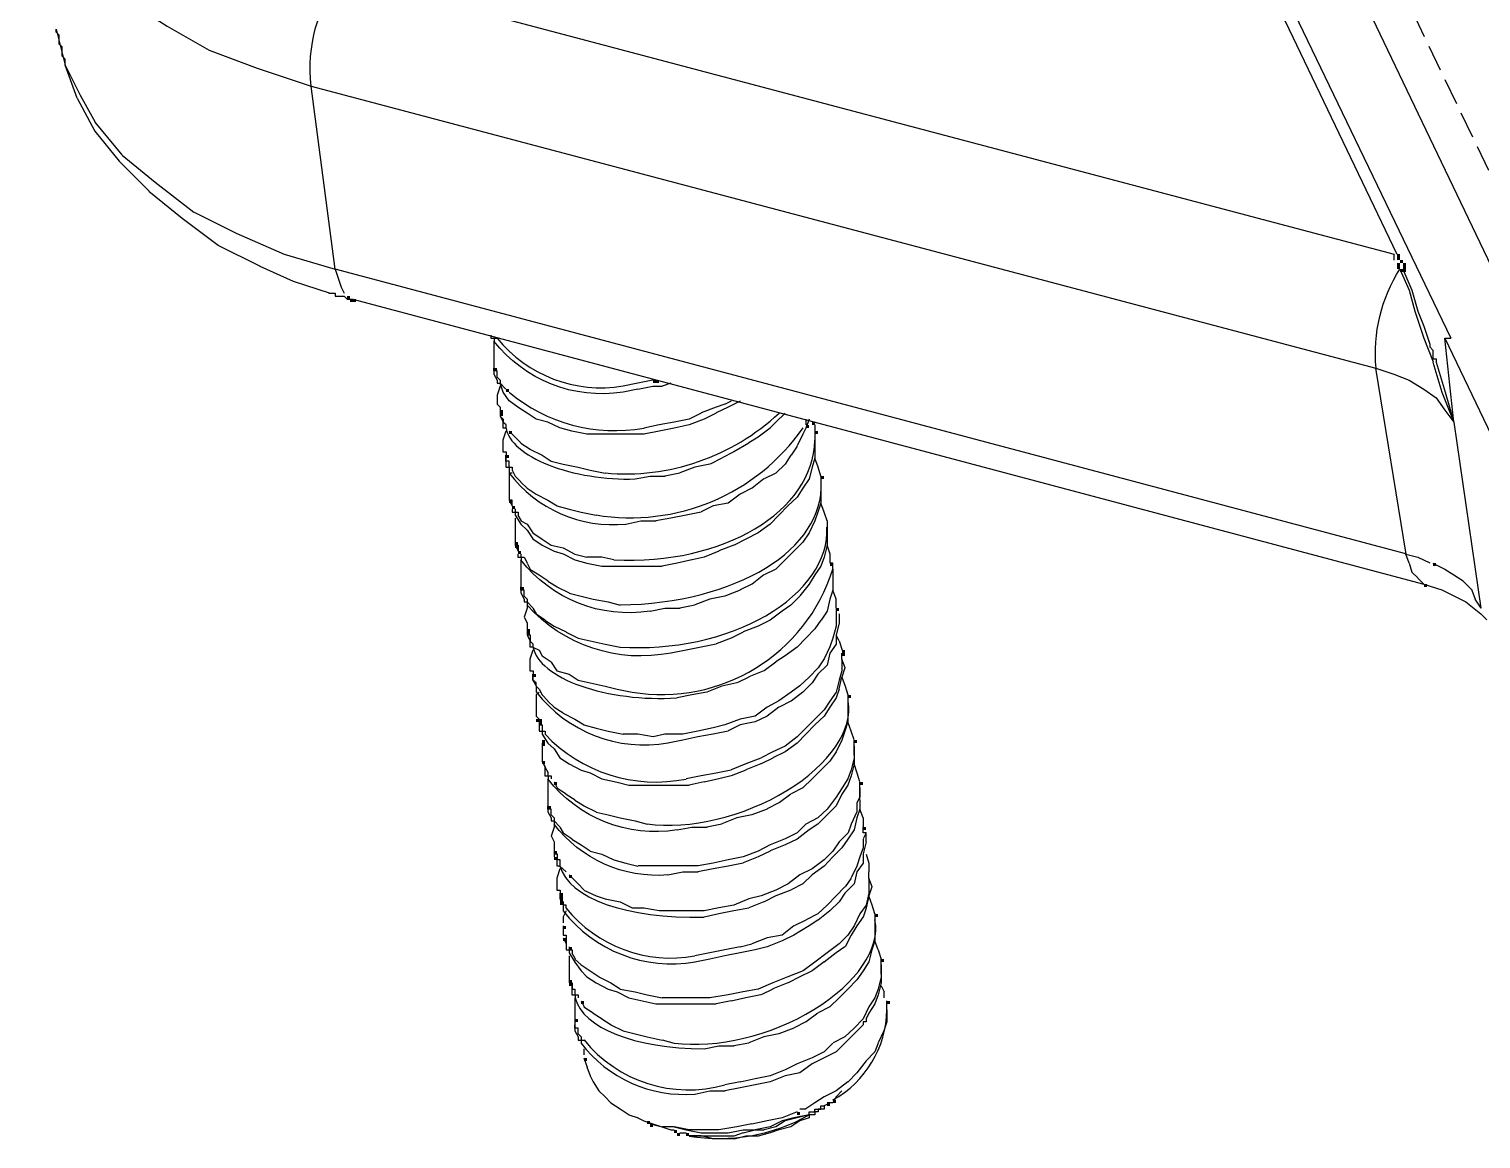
# Model space of a CAD drawing. Header units: millimetres. Extents: x 67 to 592, y -195 to 280.
# Drawn here: x 171.17 to 184.83, y -149.18 to -138.74 of the extents above; entities that cross this region are included whole.
import ezdxf

# ---------------------------------------------------------------- set-up
doc = ezdxf.new("R2010")
doc.units = ezdxf.units.MM
doc.linetypes.add('PDF_IMPORT', pattern=[1, 0.8, -0.2])
doc.layers.add('PDF_图层 1', color=7, linetype='Continuous', true_color=0x231f20)

msp = doc.modelspace()

# ---------------------------------------------------------------- linework, layer by layer
at = {"layer": 'PDF_图层 1', "color": 7, "linetype": 'PDF_IMPORT', "lineweight": -3, "ltscale": 0.311609}
msp.add_lwpolyline([(178.734, -127.256), (187.454, -145.373)], dxfattribs=at)
at = {"layer": 'PDF_图层 1', "color": 7, "lineweight": -3}
for points in [[(178.678, -127.933), (186.805, -144.893)], [(178.255, -128.582), (184.548, -141.648)], [(178.198, -128.667), (184.04, -140.858)], [(171.172, -136.964), (171.172, -137.076), (171.2, -137.189), (171.341, -137.556), (171.538, -137.867), (171.792, -138.177), (172.075, -138.459), (172.47, -138.713), (172.865, -138.939), (173.317, -139.108), (173.825, -139.278)], [(171.623, -139.39), (171.51, -139.08), (171.652, -139.362)], [(174.05, -140.999), (173.824, -139.278), (183.842, -141.93)], [(171.623, -139.39), (171.792, -139.701)], [(171.651, -139.362), (171.793, -139.616)], [(171.792, -139.616), (172.046, -139.926)], [(171.792, -139.701), (172.018, -139.983)], [(172.018, -139.983), (172.301, -140.265)], [(172.047, -139.927), (172.357, -140.181)], [(172.3, -140.265), (172.611, -140.519)], [(172.357, -140.181), (172.723, -140.463)], [(172.611, -140.519), (172.95, -140.773)], [(172.724, -140.463), (173.119, -140.66)], [(173.119, -140.66), (173.571, -140.858)], [(172.949, -140.773), (173.345, -140.971)], [(173.57, -140.858), (174.05, -140.999)], [(184.011, -140.858), (184.011, -140.914)], [(173.344, -140.971), (173.655, -141.112)], [(184.124, -143.679), (174.05, -140.999), (174.079, -141.084)], [(174.078, -141.084), (174.107, -141.168)], [(184.096, -140.999), (184.181, -141.197), (184.237, -141.394), (184.294, -141.535), (184.35, -141.705)], [(173.655, -141.112), (173.994, -141.224)], [(173.993, -141.225), (174.05, -141.225), (174.05, -141.253), (174.135, -141.253), (174.163, -141.281), (174.219, -141.281)], [(174.107, -141.168), (174.135, -141.225)], [(184.153, -141.197), (184.209, -141.394)], [(174.219, -141.281), (184.294, -143.962)], [(184.209, -141.394), (184.294, -141.648)], [(175.517, -141.62), (175.517, -141.648), (175.546, -141.648), (175.546, -141.676)], [(175.545, -141.648), (175.574, -141.648)], [(175.545, -141.705), (175.545, -141.789), (175.545, -141.873)], [(184.294, -141.648), (184.379, -141.873)], [(184.35, -141.705), (184.35, -141.732), (184.378, -141.761), (184.378, -141.845), (184.407, -141.845), (184.407, -141.874), (184.492, -142.156), (184.576, -142.438)], [(184.491, -141.648), (186.128, -145.063)], [(184.576, -142.438), (184.491, -141.648), (184.548, -141.648)], [(175.545, -141.874), (175.545, -141.93)], [(184.378, -141.874), (184.463, -142.156)], [(175.574, -142.015), (175.574, -141.958), (175.545, -141.958), (175.545, -141.93), (175.545, -141.987), (175.574, -142.043)], [(175.574, -142.015), (175.602, -142.043), (175.602, -142.071)], [(175.574, -142.043), (175.574, -142.071), (175.602, -142.071)], [(177.041, -142.043), (176.9, -142.071)], [(184.125, -143.68), (183.842, -141.93), (184.011, -141.987), (184.153, -142.043), (184.294, -142.128), (184.407, -142.212), (184.491, -142.325), (184.576, -142.438)], [(175.602, -142.1), (175.602, -142.1), (175.574, -142.184)], [(176.957, -142.551), (176.815, -142.551), (176.674, -142.551), (176.533, -142.551), (176.42, -142.551), (176.279, -142.523), (176.166, -142.494), (176.053, -142.438), (175.941, -142.41), (175.856, -142.354), (175.771, -142.297), (175.687, -142.24), (175.631, -142.156), (175.602, -142.071), (175.658, -142.128)], [(176.9, -142.071), (176.759, -142.1)], [(176.9, -142.128), (176.759, -142.156)], [(176.9, -142.128), (177.041, -142.1), (177.126, -142.1)], [(177.21, -142.071), (177.126, -142.1)], [(184.463, -142.156), (184.576, -142.438)], [(175.574, -142.184), (175.574, -142.269)], [(175.574, -142.269), (175.602, -142.297), (175.602, -142.325)], [(177.634, -142.297), (177.493, -142.353)], [(177.718, -142.269), (177.634, -142.297)], [(177.747, -142.297), (177.634, -142.353)], [(177.775, -142.241), (177.719, -142.269)], [(177.86, -142.241), (177.747, -142.297)], [(175.602, -142.325), (175.602, -142.382), (175.631, -142.41), (175.631, -142.438)], [(175.602, -142.382), (175.631, -142.438)], [(177.239, -142.438), (177.098, -142.466)], [(177.38, -142.41), (177.239, -142.438)], [(177.493, -142.354), (177.38, -142.41)], [(177.521, -142.41), (177.38, -142.466)], [(177.634, -142.354), (177.521, -142.41)], [(178.198, -142.438), (178.142, -142.494)], [(178.283, -142.354), (178.198, -142.438)], [(178.509, -142.41), (178.48, -142.495)], [(178.48, -142.41), (178.48, -142.466)], [(184.576, -142.438), (184.83, -144.188)], [(175.658, -142.523), (175.658, -142.523), (175.63, -142.608)], [(175.687, -142.523), (175.743, -142.579)], [(175.743, -142.579), (175.799, -142.635)], [(177.098, -142.466), (176.956, -142.495)], [(177.098, -142.523), (176.956, -142.551)], [(177.239, -142.495), (177.098, -142.523)], [(177.38, -142.466), (177.239, -142.495)], [(178.029, -142.579), (177.944, -142.635)], [(178.142, -142.495), (178.029, -142.579)], [(178.452, -142.551), (178.396, -142.663)], [(178.48, -142.495), (178.452, -142.551)], [(178.565, -142.466), (178.565, -142.523)], [(178.565, -142.522), (178.565, -142.608), (178.565, -142.692)], [(175.63, -142.608), (175.63, -142.692)], [(175.63, -142.692), (175.63, -142.72), (175.659, -142.72), (175.659, -142.749)], [(175.799, -142.636), (175.885, -142.692)], [(175.884, -142.692), (175.997, -142.749)], [(177.803, -142.72), (177.691, -142.776)], [(177.944, -142.636), (177.803, -142.72)], [(178.396, -142.664), (178.34, -142.749)], [(178.565, -142.692), (178.565, -142.777)], [(175.687, -142.861), (175.687, -142.805), (175.658, -142.805), (175.658, -142.749), (175.658, -142.805), (175.658, -142.861)], [(175.658, -142.862), (175.687, -142.862), (175.687, -142.917)], [(175.687, -142.862), (175.715, -142.862), (175.715, -142.89)], [(175.997, -142.749), (176.082, -142.805)], [(176.082, -142.805), (176.195, -142.833)], [(176.195, -142.833), (176.336, -142.862)], [(176.336, -142.862), (176.449, -142.89)], [(177.436, -142.862), (177.295, -142.917)], [(177.577, -142.833), (177.436, -142.862)], [(177.69, -142.777), (177.578, -142.833)], [(178.283, -142.833), (178.198, -142.918)], [(178.339, -142.749), (178.283, -142.833)], [(178.537, -142.862), (178.509, -142.974)], [(178.621, -142.946), (178.594, -142.862), (178.565, -142.777), (178.537, -142.862)], [(175.715, -142.918), (175.687, -142.918), (175.687, -142.946)], [(175.687, -142.946), (175.687, -143.031)], [(175.715, -142.89), (175.744, -142.946)], [(175.743, -142.946), (175.799, -143.002)], [(175.799, -143.003), (175.856, -143.059)], [(176.449, -142.89), (176.59, -142.918)], [(176.872, -142.974), (177.013, -142.946), (177.155, -142.946)], [(177.295, -142.918), (177.154, -142.946)], [(178.085, -142.974), (177.973, -143.059)], [(178.198, -142.918), (178.086, -142.974)], [(178.509, -142.974), (178.452, -143.059)], [(178.621, -142.946), (178.621, -143.003), (178.621, -143.087)], [(175.687, -143.031), (175.687, -143.116)], [(175.687, -143.116), (175.687, -143.172)], [(175.856, -143.059), (175.941, -143.116)], [(175.941, -143.116), (176.053, -143.172)], [(177.86, -143.116), (177.747, -143.2)], [(177.972, -143.059), (177.86, -143.116)], [(178.452, -143.059), (178.396, -143.144)], [(178.621, -143.087), (178.621, -143.2)], [(175.743, -143.257), (175.715, -143.228), (175.715, -143.172), (175.687, -143.172), (175.715, -143.228)], [(175.715, -143.257), (175.715, -143.285), (175.744, -143.285), (175.744, -143.313)], [(175.743, -143.257), (175.743, -143.285), (175.772, -143.285), (175.772, -143.313)], [(176.053, -143.172), (176.139, -143.228)], [(176.138, -143.228), (176.251, -143.257)], [(176.251, -143.257), (176.364, -143.285)], [(177.606, -143.228), (177.493, -143.284)], [(177.747, -143.2), (177.606, -143.228)], [(178.311, -143.228), (178.226, -143.313)], [(178.396, -143.144), (178.311, -143.228)], [(178.678, -143.369), (178.65, -143.285), (178.621, -143.2), (178.593, -143.285)], [(175.743, -143.313), (175.799, -143.398), (175.856, -143.454), (175.912, -143.538), (175.997, -143.595), (176.11, -143.652), (176.195, -143.679), (176.307, -143.736), (176.42, -143.765), (176.561, -143.793), (176.703, -143.793), (176.844, -143.793), (176.956, -143.793), (177.126, -143.793)], [(175.743, -143.341), (175.743, -143.369)], [(175.743, -143.369), (175.743, -143.425)], [(175.771, -143.313), (175.8, -143.369)], [(175.799, -143.369), (175.856, -143.398)], [(175.856, -143.398), (175.912, -143.482)], [(176.364, -143.285), (176.505, -143.313)], [(176.787, -143.398), (176.928, -143.369), (177.07, -143.369)], [(177.21, -143.341), (177.069, -143.369)], [(177.352, -143.313), (177.21, -143.341)], [(177.493, -143.285), (177.352, -143.313)], [(178.142, -143.398), (178.029, -143.482)], [(178.226, -143.313), (178.142, -143.398)], [(178.565, -143.369), (178.509, -143.482)], [(178.593, -143.285), (178.565, -143.369)], [(178.678, -143.369), (178.678, -143.426), (178.678, -143.511)], [(175.743, -143.426), (175.743, -143.511)], [(175.743, -143.511), (175.743, -143.567)], [(175.912, -143.482), (175.998, -143.539)], [(175.997, -143.539), (176.082, -143.595)], [(177.916, -143.539), (177.804, -143.595)], [(178.029, -143.482), (177.916, -143.539)], [(178.509, -143.482), (178.452, -143.567)], [(178.678, -143.511), (178.678, -143.595)], [(175.743, -143.567), (175.743, -143.595), (175.772, -143.595), (175.772, -143.652), (175.799, -143.679)], [(175.743, -143.595), (175.772, -143.651)], [(175.771, -143.68), (175.771, -143.708), (175.8, -143.708), (175.8, -143.736)], [(175.799, -143.68), (175.799, -143.708), (175.828, -143.708)], [(176.082, -143.595), (176.195, -143.623)], [(176.195, -143.623), (176.307, -143.68)], [(176.307, -143.68), (176.42, -143.708)], [(177.662, -143.652), (177.521, -143.708)], [(177.803, -143.595), (177.662, -143.651)], [(178.367, -143.652), (178.283, -143.736)], [(178.452, -143.567), (178.367, -143.652)], [(178.707, -143.764), (178.707, -143.68), (178.678, -143.595), (178.65, -143.708)], [(184.153, -143.765), (184.124, -143.68), (184.237, -143.708)], [(175.799, -143.765), (175.799, -143.849)], [(175.828, -143.708), (175.856, -143.764)], [(175.856, -143.765), (175.885, -143.821)], [(175.884, -143.821), (175.969, -143.877)], [(176.674, -143.736), (176.561, -143.708), (176.42, -143.708)], [(177.267, -143.765), (177.126, -143.793)], [(177.408, -143.736), (177.267, -143.765)], [(177.521, -143.708), (177.409, -143.736)], [(178.198, -143.821), (178.086, -143.877)], [(178.283, -143.736), (178.198, -143.821)], [(178.621, -143.793), (178.565, -143.877)], [(178.65, -143.708), (178.621, -143.793)], [(178.734, -143.821), (178.734, -143.765), (178.706, -143.765)], [(184.153, -143.765), (184.181, -143.849)], [(184.237, -143.708), (184.35, -143.764)], [(184.378, -143.765), (184.491, -143.821)], [(184.491, -143.821), (184.576, -143.877)], [(175.799, -143.849), (175.799, -143.934)], [(175.799, -143.934), (175.799, -143.99)], [(175.969, -143.877), (176.054, -143.933)], [(176.053, -143.934), (176.139, -143.99)], [(178.085, -143.877), (177.973, -143.962)], [(178.565, -143.877), (178.509, -143.962)], [(178.734, -143.934), (178.734, -144.019)], [(184.181, -143.849), (184.237, -143.905)], [(184.237, -143.906), (184.294, -143.962)], [(184.576, -143.877), (184.661, -143.933)], [(184.661, -143.934), (184.746, -144.019)], [(175.828, -144.075), (175.828, -144.019), (175.799, -144.019), (175.799, -143.99), (175.799, -144.046), (175.828, -144.103)], [(175.828, -144.075), (175.856, -144.103), (175.856, -144.131)], [(176.138, -143.99), (176.251, -144.046)], [(176.251, -144.047), (176.364, -144.075)], [(176.364, -144.075), (176.477, -144.103)], [(177.718, -144.075), (177.577, -144.103)], [(177.86, -144.019), (177.718, -144.075)], [(177.972, -143.962), (177.86, -144.018)], [(178.424, -144.075), (178.339, -144.16)], [(178.509, -143.962), (178.424, -144.074)], [(178.763, -144.187), (178.763, -144.103), (178.734, -144.019), (178.706, -144.103)], [(184.294, -143.962), (184.463, -144.018), (184.689, -144.131)], [(184.745, -144.019), (184.774, -144.103)], [(175.828, -144.103), (175.828, -144.131), (175.856, -144.131), (175.856, -144.159)], [(175.856, -144.188), (175.828, -144.273)], [(175.856, -144.131), (175.912, -144.187)], [(175.912, -144.188), (175.941, -144.244)], [(176.477, -144.103), (176.618, -144.131)], [(176.618, -144.131), (176.731, -144.16)], [(177.013, -144.216), (177.154, -144.188), (177.296, -144.188)], [(178.763, -144.188), (178.763, -144.244), (178.763, -144.3), (178.763, -144.357), (178.734, -144.47), (178.706, -144.554), (178.65, -144.667), (178.594, -144.752), (178.509, -144.837), (178.424, -144.921), (178.34, -144.978), (178.226, -145.062), (178.114, -145.119), (178.001, -145.204), (177.86, -145.232), (177.718, -145.288), (177.606, -145.316), (177.464, -145.345), (177.323, -145.373), (177.154, -145.373), (177.042, -145.401)], [(177.436, -144.16), (177.295, -144.188)], [(177.577, -144.103), (177.436, -144.159)], [(178.255, -144.216), (178.142, -144.301)], [(178.339, -144.16), (178.255, -144.216)], [(178.678, -144.216), (178.622, -144.301)], [(178.706, -144.103), (178.678, -144.216)], [(184.689, -144.131), (184.83, -144.244), (184.886, -144.3)], [(184.773, -144.103), (184.83, -144.188)], [(175.828, -144.273), (175.856, -144.328)], [(175.856, -144.329), (175.856, -144.385)], [(175.941, -144.244), (176.026, -144.3)], [(176.025, -144.301), (176.11, -144.357)], [(176.11, -144.357), (176.223, -144.413)], [(178.029, -144.357), (177.888, -144.413)], [(178.142, -144.301), (178.029, -144.357)], [(178.621, -144.301), (178.565, -144.385)], [(178.791, -144.329), (178.763, -144.441)], [(178.791, -144.244), (178.791, -144.329)], [(175.856, -144.385), (175.856, -144.441), (175.885, -144.441), (175.885, -144.498)], [(175.856, -144.442), (175.885, -144.498)], [(176.223, -144.414), (176.336, -144.47)], [(176.336, -144.47), (176.449, -144.498)], [(176.449, -144.498), (176.59, -144.527)], [(177.775, -144.47), (177.634, -144.526)], [(177.888, -144.414), (177.775, -144.47)], [(178.48, -144.47), (178.396, -144.555)], [(178.565, -144.385), (178.48, -144.47)], [(178.791, -144.498), (178.763, -144.442), (178.763, -144.527)], [(178.791, -144.498), (178.82, -144.583)], [(175.912, -144.583), (175.912, -144.583), (175.884, -144.668)], [(175.912, -144.555), (175.969, -144.583)], [(175.969, -144.583), (175.998, -144.639)], [(175.997, -144.639), (176.082, -144.695)], [(176.59, -144.527), (176.731, -144.555)], [(177.352, -144.583), (177.21, -144.611)], [(177.493, -144.555), (177.352, -144.583)], [(177.634, -144.527), (177.493, -144.555)], [(178.283, -144.639), (178.198, -144.695)], [(178.396, -144.555), (178.283, -144.639)], [(178.706, -144.611), (178.678, -144.724)], [(178.763, -144.527), (178.706, -144.611)], [(178.819, -144.668), (178.819, -144.611)], [(175.884, -144.668), (175.884, -144.752)], [(175.884, -144.752), (175.884, -144.78), (175.913, -144.78), (175.913, -144.808)], [(176.082, -144.696), (176.138, -144.78)], [(178.198, -144.696), (178.086, -144.78)], [(178.678, -144.724), (178.593, -144.809)], [(178.848, -144.752), (178.819, -144.668), (178.819, -144.724)], [(178.819, -144.724), (178.819, -144.78)], [(178.847, -144.752), (178.819, -144.837)], [(176.138, -144.78), (176.251, -144.809)], [(176.251, -144.809), (176.336, -144.865)], [(176.336, -144.865), (176.449, -144.893)], [(176.449, -144.893), (176.59, -144.922)], [(177.831, -144.893), (177.69, -144.922)], [(177.944, -144.837), (177.832, -144.893)], [(178.085, -144.78), (177.944, -144.836)], [(178.537, -144.893), (178.452, -144.978)], [(178.593, -144.809), (178.537, -144.893)], [(178.791, -144.865), (178.763, -144.978)], [(178.819, -144.78), (178.791, -144.865)], [(178.791, -144.949), (178.819, -144.837), (178.848, -144.922), (178.875, -145.006)], [(175.969, -144.95), (175.941, -144.922), (175.941, -144.978)], [(175.969, -144.978), (175.941, -145.006)], [(175.941, -145.006), (175.941, -145.091), (175.941, -145.175)], [(175.969, -144.95), (175.998, -145.006)], [(175.997, -145.006), (176.053, -145.062)], [(176.59, -144.922), (176.703, -144.95)], [(176.703, -144.95), (176.844, -144.978)], [(177.408, -145.006), (177.267, -145.034)], [(177.549, -144.978), (177.408, -145.006)], [(177.69, -144.922), (177.549, -144.978)], [(178.452, -144.978), (178.34, -145.063)], [(178.763, -144.978), (178.706, -145.063)], [(178.763, -145.034), (178.706, -145.119)], [(178.791, -144.95), (178.763, -145.034)], [(178.875, -145.006), (178.875, -145.063), (178.875, -145.175)], [(175.941, -145.176), (175.941, -145.204), (175.969, -145.232)], [(176.053, -145.063), (176.11, -145.119)], [(176.11, -145.119), (176.195, -145.175)], [(176.195, -145.176), (176.307, -145.232)], [(178.226, -145.119), (178.114, -145.204)], [(178.339, -145.063), (178.227, -145.119)], [(178.65, -145.147), (178.565, -145.232)], [(178.706, -145.063), (178.65, -145.147)], [(178.706, -145.119), (178.65, -145.204)], [(178.875, -145.176), (178.875, -145.26)], [(175.969, -145.232), (175.969, -145.288), (175.998, -145.288), (175.998, -145.317)], [(175.969, -145.288), (175.969, -145.344)], [(175.997, -145.317), (175.997, -145.345), (176.026, -145.345), (176.026, -145.373)], [(176.307, -145.232), (176.393, -145.288)], [(176.392, -145.288), (176.505, -145.317)], [(176.505, -145.317), (176.618, -145.345)], [(177.86, -145.288), (177.747, -145.344)], [(178.001, -145.26), (177.86, -145.288)], [(178.114, -145.204), (178.001, -145.26)], [(178.48, -145.317), (178.396, -145.401)], [(178.565, -145.232), (178.48, -145.317)], [(178.565, -145.288), (178.48, -145.373)], [(178.65, -145.204), (178.565, -145.288)], [(178.932, -145.429), (178.904, -145.345), (178.875, -145.26), (178.847, -145.345)], [(175.969, -145.345), (175.998, -145.345), (175.998, -145.373)], [(175.997, -145.373), (176.053, -145.458), (176.11, -145.514), (176.166, -145.598), (176.251, -145.655), (176.364, -145.712), (176.449, -145.739), (176.561, -145.796), (176.703, -145.825), (176.815, -145.853), (176.956, -145.853), (177.098, -145.853), (177.239, -145.853), (177.38, -145.853)], [(175.997, -145.458), (175.997, -145.514)], [(176.618, -145.345), (176.759, -145.373)], [(177.042, -145.401), (176.9, -145.373), (176.759, -145.373)], [(177.323, -145.43), (177.182, -145.458)], [(177.464, -145.401), (177.323, -145.43)], [(177.606, -145.373), (177.464, -145.401)], [(177.747, -145.345), (177.606, -145.373)], [(178.396, -145.401), (178.283, -145.486)], [(178.396, -145.458), (178.283, -145.542)], [(178.48, -145.373), (178.396, -145.458)], [(178.819, -145.43), (178.763, -145.542)], [(178.847, -145.345), (178.819, -145.43)], [(178.932, -145.486), (178.932, -145.43)], [(175.997, -145.514), (175.997, -145.57)], [(175.997, -145.571), (175.997, -145.627)], [(178.932, -145.571), (178.932, -145.486), (178.932, -145.542), (178.932, -145.598), (178.904, -145.711), (178.875, -145.796), (178.82, -145.881), (178.763, -145.966), (178.678, -146.079), (178.593, -146.163), (178.48, -146.22), (178.396, -146.304), (178.283, -146.36), (178.142, -146.417), (178.029, -146.474), (177.888, -146.53), (177.747, -146.558), (177.606, -146.587), (177.465, -146.614), (177.323, -146.614), (177.182, -146.614), (177.041, -146.614), (176.901, -146.614)], [(178.17, -145.542), (178.058, -145.598)], [(178.283, -145.486), (178.17, -145.542)], [(178.283, -145.542), (178.17, -145.598)], [(178.763, -145.542), (178.706, -145.627)], [(178.932, -145.571), (178.932, -145.655)], [(176.026, -145.739), (176.026, -145.683), (175.997, -145.627), (176.026, -145.683)], [(176.025, -145.683), (176.054, -145.739)], [(177.775, -145.712), (177.634, -145.74)], [(177.916, -145.655), (177.775, -145.711)], [(177.916, -145.712), (177.775, -145.768)], [(178.057, -145.599), (177.916, -145.655)], [(178.057, -145.655), (177.916, -145.711)], [(178.17, -145.599), (178.058, -145.655)], [(178.621, -145.712), (178.537, -145.796)], [(178.706, -145.627), (178.621, -145.712)], [(178.988, -145.824), (178.961, -145.74), (178.932, -145.655), (178.904, -145.768)], [(176.025, -145.74), (176.025, -145.768), (176.054, -145.768), (176.054, -145.796)], [(176.053, -145.74), (176.053, -145.768), (176.082, -145.768), (176.082, -145.796)], [(176.053, -145.824), (176.053, -145.909)], [(176.11, -145.824), (176.139, -145.881)], [(177.493, -145.768), (177.352, -145.796)], [(177.521, -145.824), (177.38, -145.853)], [(177.634, -145.74), (177.493, -145.768)], [(177.662, -145.796), (177.521, -145.825)], [(177.775, -145.768), (177.662, -145.796)], [(178.537, -145.796), (178.452, -145.881)], [(178.875, -145.853), (178.819, -145.938)], [(178.904, -145.768), (178.875, -145.853)], [(178.988, -145.881), (178.988, -145.825)], [(176.053, -145.909), (176.053, -145.994)], [(176.053, -145.994), (176.053, -146.05)], [(176.138, -145.881), (176.223, -145.937)], [(176.223, -145.938), (176.308, -145.993)], [(176.307, -145.994), (176.393, -146.05)], [(178.988, -145.993), (178.988, -145.881), (178.988, -145.966), (178.96, -146.022), (178.96, -146.106), (178.904, -146.22), (178.876, -146.304), (178.791, -146.389), (178.734, -146.474), (178.65, -146.558), (178.537, -146.643), (178.424, -146.699), (178.312, -146.784), (178.198, -146.841), (178.058, -146.896), (177.944, -146.925), (177.803, -146.982), (177.662, -147.009), (177.521, -147.038), (177.38, -147.038), (177.239, -147.038), (177.098, -147.038)], [(178.339, -145.938), (178.227, -146.022)], [(178.452, -145.881), (178.34, -145.937)], [(178.819, -145.938), (178.763, -146.05)], [(178.988, -145.994), (178.988, -146.079)], [(176.11, -146.163), (176.082, -146.135), (176.082, -146.079), (176.053, -146.079), (176.053, -146.05), (176.053, -146.106), (176.082, -146.163)], [(176.392, -146.05), (176.505, -146.106)], [(176.505, -146.107), (176.618, -146.135)], [(176.618, -146.135), (176.731, -146.163)], [(177.972, -146.135), (177.831, -146.163)], [(178.114, -146.079), (177.972, -146.135)], [(178.226, -146.022), (178.114, -146.078)], [(178.678, -146.135), (178.593, -146.22)], [(178.763, -146.05), (178.678, -146.135)], [(179.017, -146.163), (178.988, -146.079), (178.96, -146.163)], [(176.082, -146.163), (176.082, -146.191), (176.11, -146.191), (176.11, -146.219)], [(176.11, -146.248), (176.082, -146.333)], [(176.11, -146.163), (176.11, -146.191)], [(176.11, -146.191), (176.166, -146.247)], [(176.166, -146.248), (176.195, -146.304)], [(176.731, -146.163), (176.872, -146.191)], [(176.872, -146.191), (176.985, -146.22)], [(177.267, -146.276), (177.408, -146.248), (177.55, -146.248)], [(177.69, -146.22), (177.549, -146.248)], [(177.831, -146.163), (177.69, -146.219)], [(178.509, -146.276), (178.396, -146.361)], [(178.593, -146.22), (178.509, -146.276)], [(178.932, -146.276), (178.875, -146.361)], [(178.96, -146.163), (178.932, -146.276)], [(179.017, -146.163), (179.017, -146.248)], [(179.045, -146.304), (179.017, -146.304), (179.017, -146.248)], [(176.082, -146.332), (176.11, -146.389)], [(176.11, -146.389), (176.11, -146.445)], [(176.195, -146.304), (176.28, -146.36)], [(176.279, -146.361), (176.364, -146.417)], [(176.364, -146.417), (176.449, -146.473)], [(178.283, -146.417), (178.142, -146.473)], [(178.396, -146.361), (178.283, -146.417)], [(178.875, -146.361), (178.819, -146.445)], [(179.045, -146.389), (179.045, -146.304), (179.017, -146.36)], [(179.017, -146.361), (179.017, -146.445)], [(179.045, -146.389), (179.017, -146.501)], [(176.11, -146.445), (176.11, -146.501), (176.139, -146.501), (176.139, -146.558)], [(176.11, -146.474), (176.11, -146.53)], [(176.449, -146.474), (176.561, -146.502)], [(176.561, -146.502), (176.674, -146.558)], [(178.029, -146.53), (177.888, -146.586)], [(178.142, -146.474), (178.029, -146.53)], [(178.734, -146.53), (178.65, -146.615)], [(178.819, -146.445), (178.734, -146.53)], [(178.988, -146.53), (178.96, -146.615)], [(179.017, -146.445), (178.988, -146.53)], [(179.017, -146.502), (179.017, -146.587)], [(179.045, -146.502), (179.073, -146.587), (179.073, -146.671)], [(176.166, -146.643), (176.166, -146.643), (176.138, -146.728)], [(176.166, -146.615), (176.223, -146.671)], [(176.674, -146.558), (176.787, -146.587)], [(176.787, -146.587), (176.9, -146.615)], [(177.182, -146.699), (177.323, -146.671), (177.465, -146.671)], [(177.606, -146.643), (177.464, -146.671)], [(177.747, -146.615), (177.606, -146.643)], [(177.888, -146.587), (177.747, -146.615)], [(178.65, -146.615), (178.537, -146.699)], [(178.96, -146.615), (178.904, -146.727)], [(178.96, -146.671), (178.932, -146.784)], [(179.017, -146.587), (178.96, -146.671)], [(179.073, -146.728), (179.073, -146.671)], [(176.138, -146.728), (176.138, -146.812)], [(176.138, -146.812), (176.138, -146.841), (176.167, -146.841), (176.167, -146.868)], [(176.251, -146.699), (176.336, -146.784)], [(176.336, -146.784), (176.392, -146.84)], [(179.102, -146.812), (179.073, -146.728), (179.073, -146.784), (179.073, -146.869), (179.045, -146.982), (178.988, -147.066), (178.932, -147.179), (178.875, -147.264), (178.791, -147.348), (178.678, -147.433), (178.565, -147.518), (178.453, -147.602), (178.311, -147.658), (178.17, -147.715), (178.029, -147.772), (177.888, -147.799), (177.747, -147.828), (177.577, -147.856), (177.437, -147.856), (177.267, -147.856), (177.126, -147.856)], [(178.452, -146.784), (178.34, -146.84)], [(178.537, -146.699), (178.452, -146.784)], [(178.847, -146.812), (178.763, -146.897)], [(178.932, -146.784), (178.847, -146.869)], [(178.904, -146.728), (178.848, -146.812)], [(179.101, -146.812), (179.073, -146.897)], [(176.166, -146.869), (176.166, -146.925), (176.195, -146.953), (176.195, -146.981)], [(176.392, -146.841), (176.505, -146.896)], [(176.505, -146.897), (176.59, -146.925)], [(176.59, -146.925), (176.731, -146.953)], [(176.731, -146.953), (176.844, -147.009)], [(178.085, -146.953), (177.944, -147.009)], [(178.198, -146.897), (178.086, -146.953)], [(178.339, -146.841), (178.198, -146.896)], [(178.763, -146.897), (178.678, -146.982)], [(178.791, -146.953), (178.706, -147.038)], [(178.847, -146.869), (178.791, -146.953)], [(179.129, -147.066), (179.102, -146.982), (179.073, -146.897), (179.045, -147.009)], [(176.223, -147.01), (176.223, -146.982), (176.195, -146.982), (176.195, -147.038)], [(176.223, -147.038), (176.195, -147.094)], [(176.195, -147.094), (176.195, -147.15)], [(177.098, -147.038), (176.956, -147.01), (176.844, -147.01)], [(177.662, -147.066), (177.521, -147.095)], [(177.803, -147.038), (177.662, -147.066)], [(177.944, -147.01), (177.803, -147.038)], [(178.593, -147.066), (178.481, -147.122)], [(178.678, -146.982), (178.593, -147.066)], [(178.706, -147.038), (178.594, -147.123)], [(179.017, -147.094), (178.96, -147.179)], [(179.045, -147.01), (179.017, -147.095)], [(179.129, -147.066), (179.129, -147.123), (179.129, -147.235)], [(176.195, -147.179), (176.195, -147.235)], [(176.195, -147.235), (176.195, -147.264)], [(178.367, -147.179), (178.255, -147.264)], [(178.509, -147.179), (178.367, -147.264)], [(178.48, -147.123), (178.368, -147.179)], [(178.593, -147.123), (178.509, -147.179)], [(178.96, -147.179), (178.904, -147.264)], [(179.129, -147.235), (179.129, -147.32)], [(176.195, -147.264), (176.223, -147.264), (176.223, -147.292)], [(176.195, -147.292), (176.223, -147.348), (176.223, -147.404)], [(176.223, -147.292), (176.223, -147.348)], [(177.972, -147.349), (177.86, -147.377)], [(178.114, -147.292), (177.972, -147.348)], [(178.255, -147.264), (178.114, -147.292)], [(178.255, -147.32), (178.114, -147.376)], [(178.367, -147.264), (178.255, -147.32)], [(178.904, -147.264), (178.848, -147.376)], [(179.158, -147.405), (179.129, -147.32), (179.101, -147.405)], [(176.223, -147.405), (176.251, -147.405), (176.251, -147.433)], [(176.251, -147.376), (176.251, -147.405), (176.28, -147.405), (176.28, -147.433)], [(176.251, -147.433), (176.307, -147.518), (176.364, -147.602), (176.42, -147.658), (176.505, -147.715), (176.618, -147.772), (176.703, -147.799), (176.815, -147.856), (176.956, -147.885), (177.069, -147.913), (177.21, -147.913), (177.352, -147.913), (177.493, -147.913), (177.634, -147.913)], [(176.251, -147.461), (176.251, -147.49)], [(176.251, -147.49), (176.251, -147.546)], [(176.279, -147.433), (176.308, -147.489)], [(176.307, -147.49), (176.364, -147.546)], [(177.577, -147.433), (177.436, -147.461)], [(177.577, -147.49), (177.436, -147.518)], [(177.718, -147.405), (177.577, -147.433)], [(177.718, -147.461), (177.577, -147.49)], [(177.86, -147.376), (177.718, -147.405)], [(177.86, -147.433), (177.718, -147.461)], [(178.001, -147.405), (177.86, -147.433)], [(178.114, -147.376), (178.001, -147.405)], [(178.763, -147.433), (178.65, -147.518)], [(178.847, -147.376), (178.763, -147.433)], [(179.101, -147.405), (179.073, -147.517)], [(179.158, -147.405), (179.186, -147.49)], [(179.186, -147.546), (179.186, -147.49)], [(176.251, -147.546), (176.251, -147.631)], [(176.251, -147.631), (176.251, -147.687)], [(176.364, -147.546), (176.449, -147.602)], [(176.449, -147.602), (176.534, -147.658)], [(178.537, -147.602), (178.424, -147.658)], [(178.65, -147.517), (178.537, -147.602)], [(179.017, -147.602), (178.96, -147.687)], [(179.073, -147.517), (179.017, -147.602)], [(179.186, -147.631), (179.186, -147.546), (179.186, -147.602)], [(179.186, -147.602), (179.186, -147.658)], [(179.186, -147.631), (179.186, -147.715)], [(176.251, -147.687), (176.251, -147.715), (176.28, -147.715), (176.28, -147.772), (176.307, -147.772), (176.307, -147.8)], [(176.279, -147.743), (176.279, -147.8)], [(176.533, -147.658), (176.646, -147.715)], [(176.646, -147.715), (176.731, -147.771)], [(176.731, -147.772), (176.872, -147.8)], [(178.17, -147.772), (178.058, -147.828)], [(178.311, -147.715), (178.17, -147.771)], [(178.424, -147.658), (178.312, -147.715)], [(178.875, -147.772), (178.791, -147.856)], [(178.96, -147.687), (178.875, -147.772)], [(179.158, -147.772), (179.129, -147.856)], [(179.186, -147.658), (179.158, -147.771)], [(179.186, -147.715), (179.158, -147.828)], [(179.186, -147.743), (179.215, -147.8)], [(176.279, -147.8), (176.279, -147.828), (176.308, -147.828), (176.308, -147.856)], [(176.307, -147.8), (176.307, -147.828), (176.336, -147.828), (176.336, -147.856)], [(176.307, -147.856), (176.307, -147.885)], [(176.307, -147.884), (176.307, -147.969), (176.307, -148.054)], [(176.364, -147.884), (176.393, -147.941)], [(176.872, -147.8), (176.985, -147.828)], [(176.985, -147.828), (177.126, -147.856)], [(177.775, -147.884), (177.634, -147.913)], [(177.916, -147.856), (177.775, -147.885)], [(178.057, -147.828), (177.916, -147.856)], [(178.791, -147.856), (178.706, -147.941)], [(179.129, -147.856), (179.073, -147.941)], [(179.129, -147.913), (179.073, -147.998)], [(179.158, -147.828), (179.129, -147.913)], [(179.214, -147.8), (179.214, -147.856)], [(179.242, -147.969), (179.242, -147.884)], [(176.307, -148.054), (176.307, -148.11)], [(176.392, -147.941), (176.477, -147.997)], [(176.477, -147.998), (176.562, -148.054)], [(176.561, -148.054), (176.647, -148.11)], [(178.593, -147.998), (178.481, -148.082)], [(178.706, -147.941), (178.594, -147.997)], [(179.045, -148.054), (179.045, -148.082), (179.017, -148.082), (179.017, -148.11), (178.932, -148.195)], [(179.017, -148.054), (178.932, -148.139)], [(179.073, -147.941), (179.017, -148.054)], [(179.073, -147.998), (179.045, -148.054)], [(179.242, -148.025), (179.242, -148.082)], [(176.364, -148.223), (176.336, -148.195), (176.336, -148.139), (176.307, -148.139), (176.307, -148.11), (176.307, -148.166)], [(176.307, -148.166), (176.336, -148.223)], [(176.646, -148.11), (176.759, -148.166)], [(176.759, -148.166), (176.872, -148.195)], [(178.367, -148.139), (178.226, -148.195)], [(178.48, -148.082), (178.368, -148.138)], [(178.932, -148.139), (178.847, -148.223)], [(179.214, -148.166), (179.158, -148.279)], [(179.242, -148.082), (179.214, -148.167)], [(176.336, -148.223), (176.336, -148.252), (176.364, -148.252), (176.364, -148.279)], [(176.364, -148.223), (176.364, -148.252), (176.393, -148.252)], [(176.872, -148.195), (176.985, -148.223)], [(176.985, -148.223), (177.126, -148.252)], [(177.126, -148.251), (177.239, -148.28)], [(177.521, -148.336), (177.662, -148.308), (177.804, -148.308)], [(177.944, -148.28), (177.803, -148.308)], [(178.085, -148.223), (177.944, -148.279)], [(178.226, -148.195), (178.085, -148.223)], [(178.734, -148.28), (178.65, -148.364)], [(178.847, -148.223), (178.735, -148.279)], [(178.847, -148.28), (178.763, -148.364)], [(178.932, -148.195), (178.847, -148.28)], [(179.158, -148.28), (179.129, -148.364)], [(176.392, -148.336), (176.392, -148.392)], [(176.392, -148.421), (176.421, -148.506)], [(178.537, -148.421), (178.396, -148.477)], [(178.65, -148.364), (178.537, -148.42)], [(178.65, -148.421), (178.537, -148.477)], [(178.763, -148.364), (178.65, -148.42)], [(179.045, -148.449), (178.96, -148.561)], [(179.129, -148.364), (179.045, -148.449)], [(176.42, -148.505), (176.449, -148.59)], [(176.449, -148.59), (176.477, -148.646)], [(178.142, -148.59), (178.001, -148.618)], [(178.283, -148.533), (178.142, -148.59)], [(178.283, -148.59), (178.142, -148.646)], [(178.396, -148.477), (178.283, -148.533)], [(178.424, -148.562), (178.283, -148.59)], [(178.537, -148.477), (178.424, -148.562)], [(178.96, -148.562), (178.875, -148.647)], [(176.477, -148.646), (176.533, -148.731)], [(176.533, -148.731), (176.59, -148.787)], [(177.436, -148.76), (177.577, -148.731), (177.719, -148.731)], [(177.86, -148.646), (177.718, -148.675)], [(177.86, -148.703), (177.718, -148.731)], [(178.001, -148.618), (177.86, -148.647)], [(178.001, -148.674), (177.86, -148.703)], [(178.142, -148.646), (178.001, -148.675)], [(178.763, -148.731), (178.65, -148.787)], [(178.819, -148.731), (178.763, -148.787), (178.734, -148.844), (178.678, -148.844)], [(178.875, -148.646), (178.763, -148.731)], [(176.59, -148.787), (176.646, -148.844)], [(176.646, -148.844), (176.731, -148.9)], [(178.509, -148.957), (178.509, -148.928), (178.565, -148.928), (178.565, -148.901), (178.621, -148.901), (178.621, -148.872), (178.65, -148.872), (178.65, -148.901), (178.594, -148.901), (178.594, -148.928), (178.565, -148.928), (178.565, -148.957), (178.537, -148.957), (178.509, -148.957), (178.396, -148.985)], [(178.565, -148.844), (178.48, -148.9)], [(178.65, -148.787), (178.565, -148.844)], [(178.706, -148.844), (178.65, -148.872)], [(176.731, -148.9), (176.816, -148.957)], [(176.815, -148.957), (176.901, -148.985)], [(176.9, -148.985), (176.956, -149.013)], [(178.255, -148.985), (178.114, -149.013)], [(178.396, -148.928), (178.255, -148.985)], [(178.367, -148.985), (178.255, -149.013)], [(178.396, -148.985), (178.283, -149.013)], [(178.424, -148.9), (178.48, -148.9)], [(178.594, -148.929), (178.565, -148.929), (178.565, -148.957), (178.509, -148.957), (178.509, -148.985), (178.424, -149.013)], [(176.956, -149.013), (177.21, -149.098)], [(177.013, -149.041), (177.126, -149.07)], [(177.239, -149.069), (177.126, -149.069)], [(177.21, -149.098), (177.239, -149.098)], [(177.662, -149.098), (177.521, -149.098), (177.38, -149.098), (177.239, -149.069), (177.352, -149.098), (177.493, -149.126), (177.606, -149.126), (177.747, -149.126)], [(177.295, -149.126), (177.352, -149.126)], [(177.831, -149.069), (177.662, -149.098)], [(177.747, -149.126), (177.888, -149.098), (178.001, -149.098)], [(177.888, -149.126), (177.803, -149.155)], [(177.972, -149.041), (177.831, -149.07)], [(177.888, -149.126), (178.001, -149.098), (178.086, -149.098)], [(178.114, -149.013), (177.972, -149.042)], [(178.142, -149.069), (178.001, -149.098)], [(178.142, -149.126), (178.029, -149.155)], [(178.198, -149.069), (178.086, -149.098)], [(178.255, -149.013), (178.142, -149.069)], [(178.226, -149.098), (178.142, -149.126)], [(178.283, -149.013), (178.198, -149.069)], [(178.339, -149.069), (178.227, -149.098)], [(178.424, -149.013), (178.339, -149.069)], [(177.803, -149.183), (177.719, -149.183), (177.606, -149.183), (177.493, -149.154), (177.436, -149.154), (177.38, -149.154), (177.465, -149.154), (177.521, -149.154), (177.606, -149.154), (177.69, -149.154), (177.803, -149.154)], [(177.804, -149.183), (177.916, -149.154), (178.029, -149.154)]]:
    msp.add_lwpolyline(points, dxfattribs=at)
for points in [[(173.824, -139.278, -0.18697), (174.107, -138.233), (184.012, -140.858)], [(183.843, -141.93, -0.167629), (184.068, -140.999), (184.153, -141.197)], [(176.759, -142.156, -0.273875), (175.545, -141.676), (175.545, -141.705)], [(177.013, -144.216, -0.273872), (175.799, -143.736), (175.799, -143.765)], [(176.844, -144.978, 0.374577), (178.734, -143.821), (178.734, -143.933)], [(177.211, -144.611, -0.265564), (175.856, -144.16), (175.856, -144.188)], [(177.267, -146.276, -0.273872), (176.053, -145.796), (176.053, -145.825)], [(177.182, -146.699, -0.256654), (176.11, -146.22), (176.11, -146.248)], [(178.734, -148.816, 0.266043), (179.242, -147.969), (179.242, -148.025)], [(177.38, -149.155, 0.171093), (178.509, -148.957), (178.367, -148.985)]]:
    msp.add_lwpolyline(points, format="xyb", dxfattribs=at)
for points in [[(171.511, -139.08), (171.511, -139.024), (171.482, -138.995), (171.482, -138.91), (171.454, -138.883), (171.454, -138.798), (171.426, -138.77), (171.426, -138.741)], [(175.659, -142.494), (175.659, -142.466), (175.63, -142.438), (175.63, -142.494)], [(175.913, -144.554), (175.913, -144.527), (175.884, -144.498), (175.884, -144.554)], [(175.941, -144.921), (175.941, -144.893), (175.912, -144.865), (175.912, -144.809), (175.912, -144.865)], [(176.167, -146.614), (176.167, -146.558), (176.138, -146.558), (176.138, -146.614)]]:
    msp.add_lwpolyline(points, close=True, dxfattribs=at)
for centre, radius, start, end in [((176.554, -140.857), 1.259, 218.9127, 279.3784), ((176.682, -140.975), 1.544, 229.8804, 280.2462), ((176.78, -140.812), 2.114, 264.8496, 313.1823), ((176.831, -141.361), 1.978, 260.5226, 325.0605), ((176.667, -142.173), 1.231, 217.2394, 275.6149), ((176.963, -144.18), 1.296, 217.9809, 279.7696), ((177.068, -144.396), 1.429, 223.1598, 281.4762), ((177.217, -146.24), 1.296, 217.9809, 279.7696), ((177.211, -146.209), 1.272, 218.9882, 280.192), ((177.338, -147.542), 1.222, 217.1298, 274.6238), ((177.376, -147.456), 1.265, 218.9475, 285.6768)]:
    msp.add_arc(centre, radius, start, end, dxfattribs=at)
for centre, major_axis, ratio, start_param, end_param in [((176.651, -142.533), (-0.994, 0.087), 0.435775, 0.111576, 1.833053), ((176.658, -142.487), (-1.904, 0.171), 0.651403, 1.637529, 3.181679), ((176.557, -142.973), (-2.065, 0.102), 0.572521, 1.683202, 3.20291), ((177.02, -143.528), (1.657, 0.119), 0.618999, 4.492376, 6.266595), ((177.066, -144.529), (-1.159, 0.026), 0.438981, 0.100445, 1.754576), ((177.645, -145.438), (1.215, 0.433), 0.548118, 3.956923, 6.198848), ((177.886, -146.33), (1.728, 0.248), 0.41948, 3.192976, 4.439501), ((177.901, -147.5), (1.213, 0.434), 0.546927, 3.954016, 6.200206), ((177.97, -147.594), (1.67, 0.223), 0.423918, 3.196627, 4.384217)]:
    msp.add_ellipse(centre, major_axis=major_axis, ratio=ratio, start_param=start_param, end_param=end_param, dxfattribs=at)
at = {"layer": 'PDF_图层 1', "color": 7, "lineweight": -3, "transparency": 33554559}
for points in [[(184.04, -140.858), (184.04, -140.886), (184.068, -140.858), (184.068, -140.886)], [(184.04, -140.858), (184.04, -140.914), (184.068, -140.858), (184.068, -140.914)], [(184.04, -140.942), (184.04, -140.999), (184.068, -140.942), (184.068, -140.999)], [(184.068, -140.914), (184.068, -140.943), (184.097, -140.914), (184.097, -140.943)], [(184.068, -140.914), (184.068, -140.943), (184.097, -140.914), (184.097, -140.943)], [(184.096, -140.942), (184.096, -140.999), (184.124, -140.942), (184.124, -140.999)], [(184.068, -140.999), (184.068, -141.027), (184.097, -140.999), (184.097, -141.027)], [(184.096, -140.999), (184.096, -141.027), (184.124, -140.999), (184.124, -141.027)], [(174.163, -141.253), (174.163, -141.282), (174.191, -141.253), (174.191, -141.282)], [(174.191, -141.281), (174.191, -141.309), (174.248, -141.281), (174.248, -141.309)], [(175.546, -141.93), (175.546, -141.959), (175.574, -141.93), (175.574, -141.959)], [(175.546, -141.93), (175.546, -141.959), (175.574, -141.93), (175.574, -141.959)], [(177.041, -142.043), (177.041, -142.071), (177.098, -142.043), (177.098, -142.071)], [(175.659, -142.128), (175.659, -142.156), (175.687, -142.128), (175.687, -142.156)], [(175.602, -142.325), (175.602, -142.354), (175.631, -142.325), (175.631, -142.354)], [(175.602, -142.325), (175.602, -142.382), (175.631, -142.325), (175.631, -142.382)], [(178.537, -142.438), (178.537, -142.466), (178.566, -142.438), (178.566, -142.466)], [(175.687, -142.523), (175.687, -142.551), (175.715, -142.523), (175.715, -142.551)], [(178.481, -142.466), (178.481, -142.495), (178.509, -142.466), (178.509, -142.495)], [(178.565, -142.523), (178.565, -142.551), (178.593, -142.523), (178.593, -142.551)], [(178.565, -142.523), (178.565, -142.551), (178.593, -142.523), (178.593, -142.551)], [(175.659, -142.748), (175.659, -142.777), (175.687, -142.748), (175.687, -142.777)], [(175.659, -142.748), (175.659, -142.777), (175.687, -142.748), (175.687, -142.777)], [(178.622, -142.946), (178.622, -142.974), (178.65, -142.946), (178.65, -142.974)], [(178.622, -142.946), (178.622, -142.974), (178.65, -142.946), (178.65, -142.974)], [(175.687, -143.172), (175.687, -143.2), (175.715, -143.172), (175.715, -143.2)], [(175.687, -143.172), (175.687, -143.2), (175.715, -143.172), (175.715, -143.2)], [(175.715, -143.228), (175.715, -143.257), (175.744, -143.228), (175.744, -143.257)], [(175.743, -143.567), (175.743, -143.623), (175.771, -143.567), (175.771, -143.623)], [(175.771, -143.651), (175.771, -143.68), (175.8, -143.651), (175.8, -143.68)], [(178.706, -143.764), (178.706, -143.793), (178.735, -143.764), (178.735, -143.793)], [(178.706, -143.764), (178.706, -143.793), (178.735, -143.764), (178.735, -143.793)], [(184.378, -143.764), (184.378, -143.793), (184.407, -143.764), (184.407, -143.793)], [(184.378, -143.764), (184.378, -143.793), (184.407, -143.764), (184.407, -143.793)], [(175.8, -143.99), (175.8, -144.019), (175.828, -143.99), (175.828, -144.019)], [(175.8, -143.99), (175.8, -144.019), (175.828, -143.99), (175.828, -144.019)], [(184.294, -143.962), (184.294, -143.99), (184.322, -143.962), (184.322, -143.99)], [(184.294, -143.962), (184.294, -143.99), (184.322, -143.962), (184.322, -143.99)], [(178.763, -144.188), (178.763, -144.216), (178.791, -144.188), (178.791, -144.216)], [(178.763, -144.188), (178.763, -144.216), (178.791, -144.188), (178.791, -144.216)], [(175.856, -144.385), (175.856, -144.442), (175.885, -144.385), (175.885, -144.442)], [(175.856, -144.413), (175.856, -144.442), (175.885, -144.413), (175.885, -144.442)], [(178.819, -144.583), (178.819, -144.639), (178.847, -144.583), (178.847, -144.639)], [(175.913, -144.808), (175.913, -144.837), (175.941, -144.808), (175.941, -144.837)], [(175.913, -144.808), (175.913, -144.837), (175.941, -144.808), (175.941, -144.837)], [(178.876, -145.006), (178.876, -145.034), (178.904, -145.006), (178.904, -145.034)], [(178.876, -145.006), (178.876, -145.034), (178.904, -145.006), (178.904, -145.034)], [(175.941, -145.232), (175.941, -145.26), (175.997, -145.232), (175.997, -145.26)], [(175.969, -145.26), (175.969, -145.288), (175.998, -145.26), (175.998, -145.288)], [(175.997, -145.429), (175.997, -145.485), (176.025, -145.429), (176.025, -145.485)], [(178.932, -145.429), (178.932, -145.458), (178.961, -145.429), (178.961, -145.458)], [(178.932, -145.429), (178.932, -145.458), (178.961, -145.429), (178.961, -145.458)], [(175.997, -145.627), (175.997, -145.655), (176.025, -145.627), (176.025, -145.655)], [(175.997, -145.627), (175.997, -145.655), (176.025, -145.627), (176.025, -145.655)], [(176.11, -145.824), (176.11, -145.853), (176.139, -145.824), (176.139, -145.853)], [(178.989, -145.824), (178.989, -145.853), (179.017, -145.824), (179.017, -145.853)], [(178.989, -145.824), (178.989, -145.853), (179.017, -145.824), (179.017, -145.853)], [(176.054, -146.05), (176.054, -146.079), (176.082, -146.05), (176.082, -146.079)], [(176.054, -146.05), (176.054, -146.079), (176.082, -146.05), (176.082, -146.079)], [(179.017, -146.248), (179.017, -146.276), (179.045, -146.248), (179.045, -146.276)], [(179.017, -146.248), (179.017, -146.276), (179.045, -146.248), (179.045, -146.276)], [(176.11, -146.473), (176.11, -146.502), (176.139, -146.473), (176.139, -146.502)], [(176.11, -146.473), (176.11, -146.502), (176.139, -146.473), (176.139, -146.502)], [(176.11, -146.53), (176.11, -146.558), (176.139, -146.53), (176.139, -146.558)], [(176.251, -146.699), (176.251, -146.728), (176.28, -146.699), (176.28, -146.728)], [(176.167, -146.869), (176.167, -146.981), (176.195, -146.869), (176.195, -146.981)], [(179.13, -147.066), (179.13, -147.094), (179.158, -147.066), (179.158, -147.094)], [(179.13, -147.066), (179.13, -147.094), (179.158, -147.066), (179.158, -147.094)], [(176.195, -147.179), (176.195, -147.207), (176.223, -147.179), (176.223, -147.207)], [(176.195, -147.292), (176.195, -147.32), (176.223, -147.292), (176.223, -147.32)], [(176.195, -147.292), (176.195, -147.32), (176.223, -147.292), (176.223, -147.32)], [(176.251, -147.376), (176.251, -147.405), (176.28, -147.376), (176.28, -147.405)], [(179.186, -147.489), (179.186, -147.518), (179.215, -147.489), (179.215, -147.518)], [(179.186, -147.489), (179.186, -147.518), (179.215, -147.489), (179.215, -147.518)], [(176.251, -147.687), (176.251, -147.715), (176.28, -147.687), (176.28, -147.715)], [(176.251, -147.687), (176.251, -147.743), (176.28, -147.687), (176.28, -147.743)], [(176.364, -147.884), (176.364, -147.913), (176.393, -147.884), (176.393, -147.913)], [(179.242, -147.884), (179.242, -147.913), (179.271, -147.884), (179.271, -147.913)], [(179.242, -147.884), (179.242, -147.913), (179.271, -147.884), (179.271, -147.913)], [(176.308, -148.054), (176.308, -148.082), (176.336, -148.054), (176.336, -148.082)], [(176.308, -148.054), (176.308, -148.082), (176.336, -148.054), (176.336, -148.082)], [(176.392, -148.421), (176.392, -148.449), (176.421, -148.421), (176.421, -148.449)], [(178.678, -148.844), (178.678, -148.872), (178.707, -148.844), (178.707, -148.872)], [(178.735, -148.816), (178.735, -148.844), (178.763, -148.816), (178.763, -148.844)], [(178.396, -148.929), (178.396, -148.957), (178.424, -148.929), (178.424, -148.957)], [(176.985, -149.013), (176.985, -149.042), (177.013, -149.013), (177.013, -149.042)], [(177.013, -149.041), (177.013, -149.07), (177.042, -149.041), (177.042, -149.07)], [(177.239, -149.098), (177.239, -149.126), (177.267, -149.098), (177.267, -149.126)], [(177.267, -149.126), (177.267, -149.155), (177.296, -149.126), (177.296, -149.155)], [(177.352, -149.126), (177.352, -149.155), (177.38, -149.126), (177.38, -149.155)]]:
    msp.add_solid(points, dxfattribs=at)

doc.saveas('drawing.dxf')
